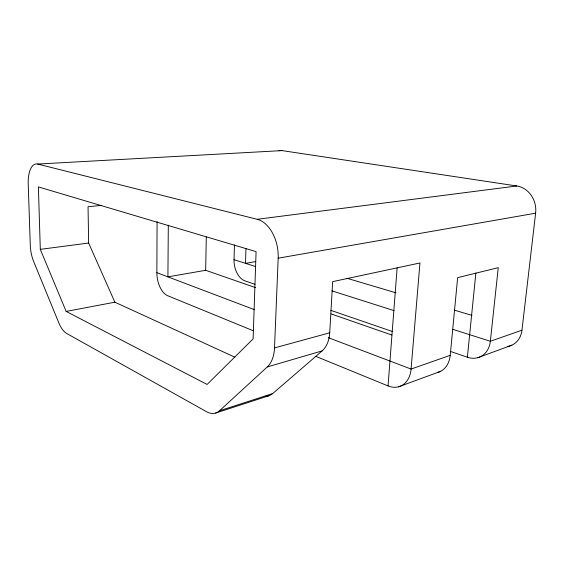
<?xml version="1.0" encoding="UTF-8"?>
<svg xmlns="http://www.w3.org/2000/svg" width="564" height="564" viewBox="0 0 564 564"><rect width="100%" height="100%" fill="white"/><g stroke="black" fill="none" stroke-linecap="round" stroke-linejoin="round"><path stroke-width="0.85" d="M253.116 330.687L167.769 295.755A19.677 10.899 80.2 0 1 156.862 272.673L157.081 221.574M168.305 225.184L167.91 276.861L205.663 270.29L255.541 287.633M205.663 270.29L206.297 236.922M254.956 284.298L244.959 280.865A18.161 11.421 80.1 0 1 234.032 259.701L234.441 244.917M245.96 248.569L245.502 263.353L255.689 261.576M219.502 410.775L267.273 366.945A32.197 19.909 76 0 0 274.52 347.91L278.186 258.185A32.909 21.094 80.7 0 0 257.191 219.297L37.682 164.046A23.046 10.152 83.5 0 0 28.214 183.892L30.28 245.128A22.504 9.835 81.7 0 0 33.671 261.548L58.804 322.812A23.223 10.497 79.7 0 0 66.672 333.458L206.551 411.706A29.709 16.73 75 0 0 219.502 410.775L272.743 393.538L322.114 350.9A30.273 20.346 75.3 0 0 329.721 332.802L332.668 281.64L419.954 262.972L411.078 369.053A27.051 19.669 69.6 0 1 388.046 385.917L315.706 356.307M388.046 385.917L397.134 267.815M437.713 372.437A25.704 19.648 68.1 0 0 450.227 355.334L457.644 277.643L498.252 267.667L490.342 341.276A24.337 19.507 66 0 1 467.373 357.238L450.714 351.52M467.373 357.238L475.868 272.997M507.833 346.423A23.258 19.317 63.8 0 0 521.954 330.201L535.624 213.199A23.66 21.072 81.4 0 0 516.786 185.979L282.113 150.609A18.104 12.133 86 0 0 278.94 150.75M398.642 386.798L440.139 371.535M477.828 357.689L511.879 345.168M450.227 355.334L411.078 369.053L328.283 337.66M521.954 330.201L490.342 341.276L452.857 329.348M215.603 413.059L268.711 395.808M267.273 366.945L322.114 350.9M274.52 347.91L329.721 332.802M66.157 311.42L207.101 384.444L253.109 338.901L256.084 251.614L38.387 186.917L40.305 249.351L66.157 311.42L114.873 302.198L234.793 357.146M278.186 258.185L535.624 213.199M40.305 249.351L88.64 243.049L114.873 302.198M257.191 219.297L516.786 185.979M101.167 205.43L88.047 206.699L88.64 243.049M37.682 164.046L282.113 150.609M347.001 278.285L395.977 292.822M454.246 310.108L471.983 315.375M234.032 259.701L255.577 266.553M331.97 290.869L394.095 310.644M330.758 310.327L392.403 331.498M331.181 313.936L391.867 335.037M156.862 272.673L254.265 309.601M266.483 396.245A28.066 17.265 74.3 0 1 265.334 396.288M272.743 393.538A28.066 17.265 74.3 0 1 267.611 396.083"/></g></svg>
